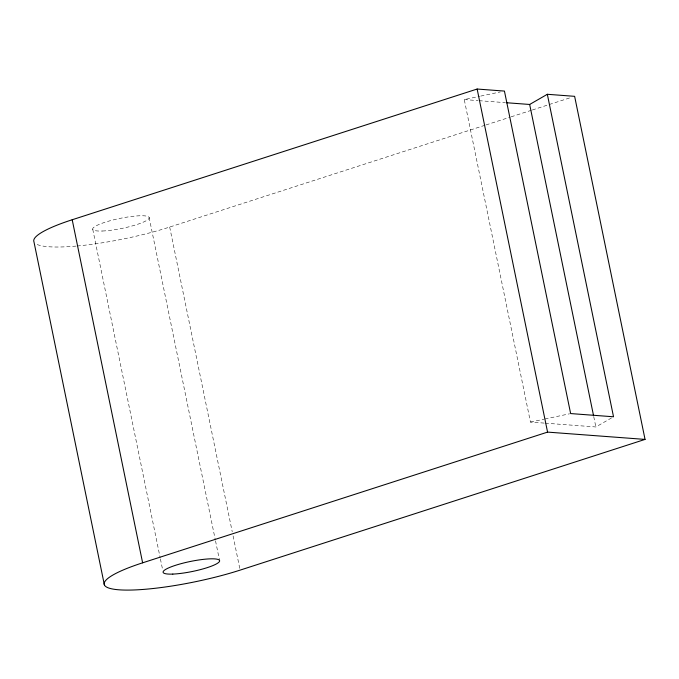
<?xml version="1.0" encoding="UTF-8"?>
<svg xmlns="http://www.w3.org/2000/svg" width="679" height="679" viewBox="0 0 679 679"><rect width="100%" height="100%" fill="white"/><g stroke="black" fill="none" stroke-linecap="round" stroke-linejoin="round"><path stroke-width="0.51" stroke-dasharray="3.4 2.55" d="M545.229 423.17L595.865 426.964L611.762 417.797M77.117 245.993A88.966 15.753 -11.6 0 0 169.682 227.049L484.976 125.267M485.986 124.944L510.158 117.144M511.168 116.813L531.309 110.312M532.319 109.99L570.598 97.632M544.168 423.093L530.46 422.066L464.258 99.575L479.714 96.308M480.74 96.087L500.321 91.945M530.46 422.066L543.854 419.232M544.881 419.011L569.605 413.791M464.258 99.575L477.974 100.594M479.026 100.679L505.397 102.648M593.735 416.592L595.865 426.964M169.682 227.049L232.235 531.776M233.084 535.918L240.111 570.122M149.134 217.441L215.294 539.788M215.515 540.824L219.555 560.514M92.76 229.358L160.202 557.926M160.414 558.961L162.756 570.36M76.023 246.095A88.966 15.753 -11.6 0 1 35.486 243.566M102.402 231.013A28.824 5.101 -11.6 0 0 148.676 218.884A28.824 5.101 -11.6 0 0 111.755 220.302A28.824 5.101 -11.6 0 0 102.402 231.013"/><path stroke-width="1.02" d="M506.458 102.733L529.662 104.464L547.333 94.288L574.629 96.333L645.05 439.406L240.111 570.122A88.966 15.753 -11.6 0 1 119.054 589.813A88.966 15.753 -11.6 0 1 142.624 562.823L547.571 432.107L645.05 439.406M104.371 584.865L33.95 241.792A88.966 15.753 -11.6 0 1 72.203 219.75L477.142 89.034L504.438 91.079L570.64 413.57L613.527 416.779L547.333 94.288M529.662 104.464L593.522 415.556M477.142 89.034L547.571 432.107M72.203 219.75L142.624 562.823M172.822 574.086A28.824 5.101 -11.6 0 0 219.105 561.966A28.824 5.101 -11.6 0 0 182.176 563.375A28.824 5.101 -11.6 0 0 172.822 574.086"/></g></svg>
